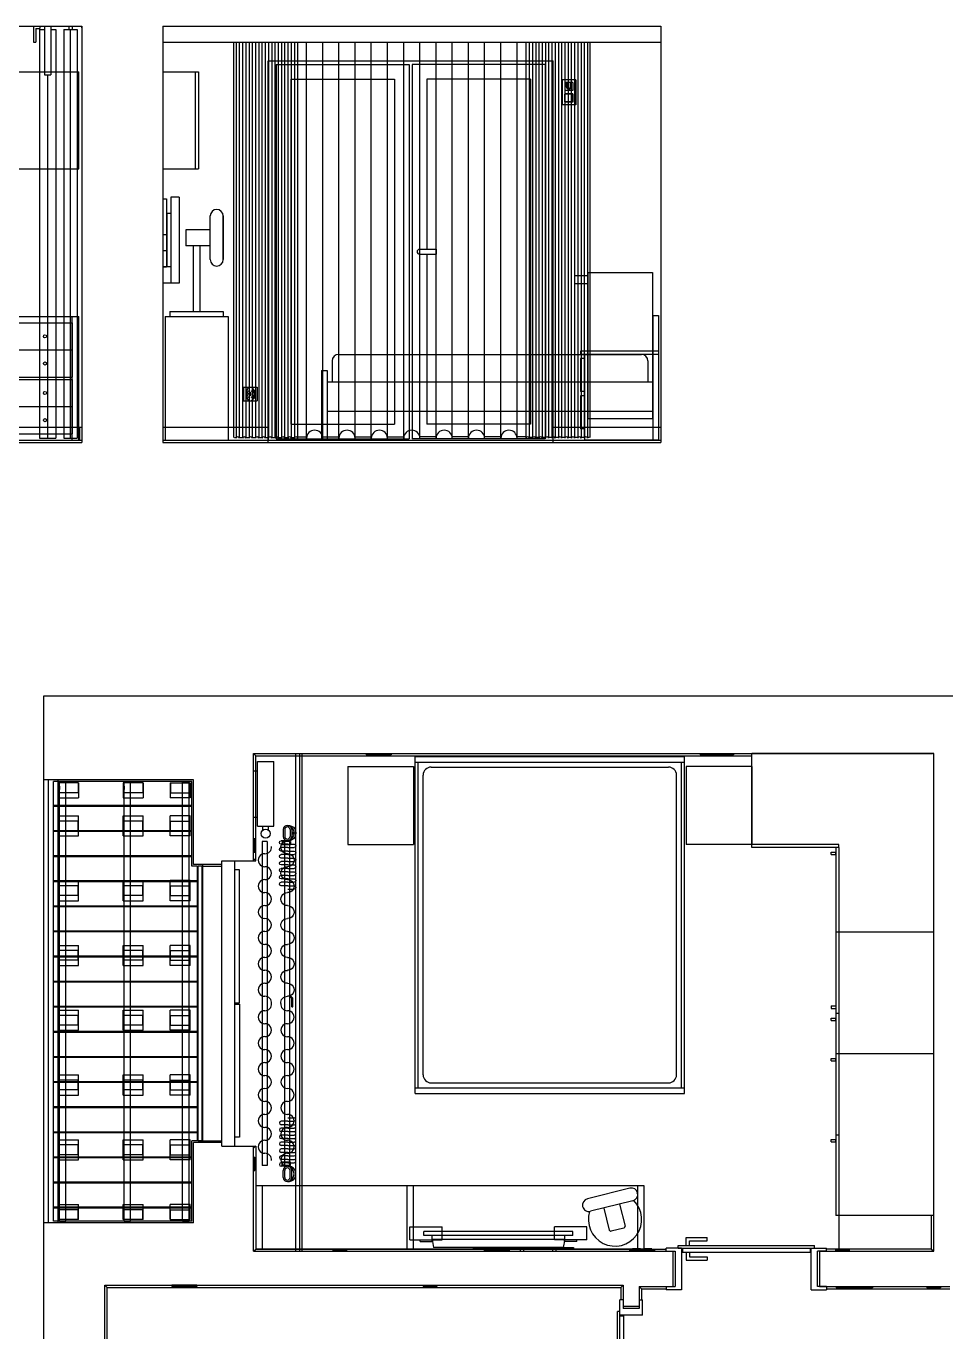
# Model space of a CAD drawing. Header units: millimetres. Extents: x 863 to 5283, y 810 to 2397.
# Drawn here: x 2557 to 3125, y 1590 to 2397 of the extents above; entities that cross this region are included whole.
import ezdxf

# ---------------------------------------------------------------- set-up
doc = ezdxf.new("R2010")
doc.units = ezdxf.units.MM
for name, color, linetype in [('Drzwi', 34, 'Continuous'), ('Elektryka - obudowy', 253, 'Continuous'), ('GK - OSB', 40, 'Continuous'), ('GK - płyta', 104, 'Continuous'), ('GK - rama', 170, 'Continuous'), ('Grzejniki', 12, 'Continuous'), ('Listwy', 9, 'Continuous'), ('Meble', 42, 'Continuous'), ('Okna', 7, 'Continuous'), ('Panele', 44, 'Continuous'), ('Urządzenia', 183, 'Continuous'), ('Wbudowane', 175, 'Continuous'), ('Zasłony', 9, 'Continuous'), ('Ściany', 7, 'Continuous')]:
    doc.layers.add(name, color=color, linetype=linetype)

# ---------------------------------------------------------------- blocks, each defined once
blk = doc.blocks.new('Z$W@#27753')
for p, q in [((0, 0), (0, 176)), ((8, 0), (8, 176)), ((11, 170.5), (8, 170.5)), ((11, 88.5), (11, 170.5)), ((8, 88.5), (11, 88.5)), ((8, 87.5), (11, 87.5)), ((11, 87.5), (11, 5.5)), ((11, 5.5), (8, 5.5))]:
    blk.add_line(p, q)
blk = doc.blocks.new('Z$W@#10383')
for p, q in [((0, 176), (8, 176)), ((0, 0), (8, 0))]:
    blk.add_line(p, q)
blk.add_blockref('Z$W@#27753', (0, 0))
blk = doc.blocks.new('Z$W@#23622')
for p, q in [((0, 0), (0, 208)), ((0, 208), (166.5, 208)), ((0, 204.5), (166.5, 204.5)), ((2, 3.5), (2, 204.5)), ((164.5, 3.5), (164.5, 204.5)), ((166.5, 0), (166.5, 208)), ((5, 11.5), (5, 196.5)), ((10, 201.5), (156.5, 201.5)), ((161.5, 11.5), (161.5, 196.5)), ((0, 3.5), (166.5, 3.5)), ((0, 0), (166.5, 0)), ((10, 6.5), (156.5, 6.5))]:
    blk.add_line(p, q)
for centre, start, end in [((10, 196.5), 90, 180), ((156.5, 196.5), 0, 90), ((10, 11.5), 180, 270), ((156.5, 11.5), 270, 0)]:
    blk.add_arc(centre, 5, start, end)
blk = doc.blocks.new('Z$W@#16202')
for p, q in [((0, 48.2), (0, 0)), ((0, 48.2), (40.5, 48.2)), ((40.5, 48.2), (40.5, 0)), ((0, 0), (40.5, 0))]:
    blk.add_line(p, q)
blk = doc.blocks.new('Z$W@#22646')
for p, q in [((0, 2.3), (0, 1.3)), ((0, 2.3), (62, 2.3)), ((0, 1.3), (62, 1.3)), ((29, 2.3), (29, 0)), ((29, 0), (31, 0)), ((31, 2.3), (31, 0)), ((49, 2.3), (49, 0)), ((49, 0), (51, 0)), ((51, 2.3), (51, 0)), ((62, 2.3), (62, 1.3))]:
    blk.add_line(p, q)
blk = doc.blocks.new('Z$W@#26362')
for p, q in [((5, 5), (6, 10)), ((6, 10), (86, 10)), ((87, 5), (86, 10)), ((0, 2.5), (92, 2.5)), ((0, 2.5), (0, 0)), ((0, 0), (92, 0)), ((5, 5), (87, 5)), ((5, 5), (5, 2.5)), ((87, 5), (87, 2.5)), ((92, 2.5), (92, 0))]:
    blk.add_line(p, q)
blk = doc.blocks.new('Z$W@#28433')
for p, q in [((12.5, 8), (12.5, 22)), ((13.5, 23), (21.5, 23)), ((22.5, 8), (22.5, 22)), ((1, 4), (1, 4)), ((4, 8), (31, 8)), ((4, 0), (31, 0)), ((35, 4), (35, 4))]:
    blk.add_line(p, q)
for centre, radius, start, end in [((17.5, 16.5), 16.5, 328.80043, 211.19957), ((13.5, 22), 1, 90, 180), ((21.5, 22), 1, 0, 90), ((4, 4), 4, 90, 180), ((4, 4), 4, 180, 270), ((31, 4), 4, 0, 90), ((31, 4), 4, 270, 0)]:
    blk.add_arc(centre, radius, start, end)
blk = doc.blocks.new('Z$W@#29869')
for p, q in [((1, 20), (9, 20)), ((1, 20), (1, 0)), ((9, 20), (9, 0)), ((0, 13.75), (0, 6.25)), ((0, 13.75), (1, 13.75)), ((0, 6.25), (1, 6.25)), ((1, 0), (9, 0))]:
    blk.add_line(p, q)
blk = doc.blocks.new('Z$W@#4041')
for p, q in [((0, 231), (0, 0)), ((0, 231), (82, 231)), ((82, 231), (82, 0)), ((84, 231), (84, 0)), ((166, 231), (84, 231)), ((166, 231), (166, 0)), ((9, 222), (73, 222)), ((9, 222), (9, 9)), ((73, 222), (73, 9)), ((93, 222), (93, 117)), ((157, 222), (93, 222)), ((157, 222), (157, 9)), ((88.5, 117), (99, 117)), ((88.5, 114), (99, 114)), ((93, 114), (93, 9)), ((99, 114), (99, 117)), ((9, 9), (73, 9)), ((157, 9), (93, 9)), ((0, 0), (82, 0)), ((166, 0), (84, 0))]:
    blk.add_line(p, q)
blk.add_arc((88.5, 115.5), 1.5, 90, 270)
blk = doc.blocks.new('Z$W@#3602')
for p, q in [((8, 90), (8, 0)), ((8, 90), (48, 90)), ((48, 90), (48, 0)), ((8, 88), (0, 88)), ((0, 83), (0, 88)), ((8, 83), (0, 83)), ((8, 0), (48, 0))]:
    blk.add_line(p, q)
blk = doc.blocks.new('Z$W@#15085')
for p, q in [((204.5, 77), (204.5, 0)), ((204.5, 77), (208, 77)), ((208, 77), (208, 0)), ((6.5, 49), (6.5, 36)), ((10.5, 53), (197.5, 53)), ((201.5, 49), (201.5, 36)), ((0, 43), (0, 0)), ((0, 43), (3.5, 43)), ((3.5, 43), (3.5, 0)), ((3.5, 36), (204.5, 36)), ((3.5, 18), (204.5, 18)), ((0, 0), (3.5, 0)), ((204.5, 0), (208, 0))]:
    blk.add_line(p, q)
for centre, start, end in [((10.5, 49), 90, 180), ((197.5, 49), 0, 90)]:
    blk.add_arc(centre, 4, start, end)
blk = doc.blocks.new('Z$W@#8262')
for p, q in [((0, 55), (48.2, 55)), ((0, 55), (0, 0)), ((0, 53), (48.2, 53)), ((45.7, 53), (45.7, 0)), ((45.7, 50.5), (48.2, 50.5)), ((48.2, 55), (48.2, 53)), ((48.2, 50.5), (48.2, 30)), ((45.7, 30), (48.2, 30)), ((45.7, 27.5), (48.2, 27.5)), ((48.2, 27.5), (48.2, 7)), ((0, 0), (45.7, 0)), ((45.7, 7), (48.2, 7))]:
    blk.add_line(p, q)
blk = doc.blocks.new('Z$W@#12704')
for p, q in [((0, 42), (2.3, 42)), ((0, 42), (0, 0)), ((2.3, 42), (2.3, 0)), ((0, 31), (0.25, 31)), ((2.05, 31), (2.3, 31)), ((0, 20), (2.3, 20)), ((0, 10), (2.3, 10)), ((0, 1), (0.25, 1)), ((0, 0), (2.3, 0)), ((2.05, 1), (2.3, 1))]:
    blk.add_line(p, q)
blk = doc.blocks.new('Z$W@#9683')
for p, q in [((0, 53), (0, 0)), ((0, 53), (5, 53)), ((5, 53), (5, 0)), ((5, 43), (7.5, 43)), ((7.5, 43), (7.5, 10)), ((5, 10), (10, 10)), ((10, 10), (10, 0)), ((0, 0), (10, 0))]:
    blk.add_line(p, q)
blk = doc.blocks.new('Z$W@#1995')
for p, q in [((29, 66), (29, 66)), ((25, 35), (25, 62)), ((33, 62), (33, 35)), ((33, 35), (33, 62)), ((25, 53.5), (10, 53.5)), ((10, 53.5), (10, 43.5)), ((25, 43.5), (10, 43.5)), ((14.5, 43.5), (14.5, 3)), ((18.5, 43.5), (18.5, 3)), ((29, 31), (29, 31)), ((0, 3), (33, 3)), ((0, 3), (0, 0)), ((0, 0), (33, 0)), ((33, 3), (33, 0))]:
    blk.add_line(p, q)
for centre, start, end in [((29, 62), 90, 180), ((29, 62), 0, 90), ((29, 35), 180, 270), ((29, 35), 270, 0)]:
    blk.add_arc(centre, 4, start, end)
blk = doc.blocks.new('Z$W@#10035')
for p, q in [((0, 1.5), (0, 0.6)), ((0, 1.5), (22.6, 1.5)), ((0, 0.6), (22.6, 0.6)), ((1.75, 0.6), (1.75, 0)), ((1.75, 0), (6.65, 0)), ((6.65, 0.6), (6.65, 0)), ((8.85, 0.6), (8.85, 0)), ((8.85, 0), (13.75, 0)), ((13.75, 0.6), (13.75, 0)), ((15.95, 0.6), (15.95, 0)), ((15.95, 0), (20.85, 0)), ((20.85, 0.6), (20.85, 0)), ((22.6, 1.5), (22.6, 0.6))]:
    blk.add_line(p, q)
blk = doc.blocks.new('Z$W@#1792')
for p, q in [((0, 1.5), (0, 0.6)), ((0, 1.5), (8.4, 1.5)), ((0, 0.6), (8.4, 0.6)), ((1.75, 0.6), (1.75, 0)), ((1.75, 0), (6.65, 0)), ((6.65, 0.6), (6.65, 0)), ((8.4, 1.5), (8.4, 0.6))]:
    blk.add_line(p, q)
blk = doc.blocks.new('Z$W@#19311')
for p, q in [((0, 1), (0, 0.1)), ((0, 1), (8.4, 1)), ((0, 0.1), (8.4, 0.1)), ((1.95, 0.1), (1.95, 0)), ((1.95, 0), (6.45, 0)), ((6.45, 0.1), (6.45, 0)), ((8.4, 1), (8.4, 0.1))]:
    blk.add_line(p, q)
blk = doc.blocks.new('Z$W@#16244')
for p, q in [((0, 1.5), (0, 0.6)), ((0, 1.5), (15.5, 1.5)), ((0, 0.6), (15.5, 0.6)), ((1.75, 0.6), (1.75, 0)), ((1.75, 0), (6.65, 0)), ((6.65, 0.6), (6.65, 0)), ((8.85, 0.6), (8.85, 0)), ((8.85, 0), (13.75, 0)), ((13.75, 0.6), (13.75, 0)), ((15.5, 1.5), (15.5, 0.6))]:
    blk.add_line(p, q)
blk = doc.blocks.new('Z$W@#30383')
for p, q in [((0, 1), (0, 0.1)), ((0, 1), (15.5, 1)), ((0, 0.1), (15.5, 0.1)), ((1.95, 0.1), (1.95, 0)), ((6.45, 0), (1.95, 0)), ((6.45, 0.1), (6.45, 0)), ((9.05, 0.1), (9.05, 0)), ((9.05, 0), (13.55, 0)), ((13.55, 0.1), (13.55, 0)), ((15.5, 1), (15.5, 0.1))]:
    blk.add_line(p, q)
blk = doc.blocks.new('Z$W@#24918')
h = blk.add_hatch(color=256)
h.paths.add_polyline_path([(1.54, 5.95, -1), (1.06, 5.95, -1)])
h.paths.add_polyline_path([(3.44, 5.95, -1), (2.96, 5.95, -1)])
h = blk.add_hatch(color=256)
h.paths.add_polyline_path([(1.54, 2.25, 1), (1.06, 2.25, 1)])
h.paths.add_polyline_path([(3.44, 2.25, 1), (2.96, 2.25, 1)])
for centre in [(1.3, 5.95), (1.3, 2.25), (2.25, 4.83), (2.25, 3.37), (3.2, 5.95), (3.2, 2.25)]:
    blk.add_circle(centre, 0.24)
for centre, start, end in [((2.25, 5.95), 304.69213, 235.30787), ((2.25, 2.25), 124.69213, 55.30787)]:
    blk.add_arc(centre, 2.25, start, end)
blk = doc.blocks.new('Z$W@#31396')
for p, q in [((0, 8.4), (8.4, 8.4)), ((0, 8.4), (0, 0)), ((8.4, 8.4), (8.4, 0)), ((0, 0), (8.4, 0)), ((1.7, 6.7), (1.7, 1.7)), ((1.7, 6.7), (2.05, 6.7)), ((1.7, 1.7), (2.05, 1.7)), ((4, 4.18), (4.4, 4.22)), ((4.18, 4.4), (4.22, 4)), ((6.35, 6.7), (6.7, 6.7)), ((6.35, 1.7), (6.7, 1.7)), ((6.7, 6.7), (6.7, 1.7))]:
    blk.add_line(p, q)
blk.add_circle((4.2, 4.2), 0.2)
blk.add_blockref('Z$W@#24918', (1.95, 0.1))
blk = doc.blocks.new('Z$W@#24129')
for p, q in [((0, 23.7), (0, 25.7)), ((9.5, 25.7), (0, 25.7)), ((7.35, 25.7), (7.35, 27.2)), ((7.35, 27.2), (91.65, 27.2)), ((7.35, 25.7), (91.65, 25.7)), ((9.5, 25.7), (9.5, 0)), ((10, 25.7), (10, 23.2)), ((12.35, 32.2), (25.35, 32.2)), ((12.35, 27.2), (12.35, 32.2)), ((14.35, 30.2), (25.35, 30.2)), ((14.35, 27.2), (14.35, 30.2)), ((25.35, 30.2), (25.35, 32.2)), ((89, 25.7), (89, 23.2)), ((89.5, 0), (89.5, 25.7)), ((89.5, 25.7), (99, 25.7)), ((91.65, 25.7), (91.65, 27.2)), ((99, 23.7), (99, 25.7)), ((0, 23.7), (5.5, 23.7)), ((5.5, 23.7), (5.5, 2)), ((10, 23.2), (89, 23.2)), ((12.35, 23.2), (12.35, 18.2)), ((12.35, 18.2), (25.35, 18.2)), ((14.35, 23.2), (14.35, 20.2)), ((14.35, 20.2), (25.35, 20.2)), ((25.35, 20.2), (25.35, 18.2)), ((99, 23.7), (93.5, 23.7)), ((93.5, 2), (93.5, 23.7)), ((0, 2), (5.5, 2)), ((0, 2), (0, 0)), ((9.5, 0), (0, 0)), ((89.5, 0), (99, 0)), ((99, 2), (93.5, 2)), ((99, 2), (99, 0))]:
    blk.add_line(p, q)
blk = doc.blocks.new('Z$W@#22296')
for p, q in [((0, 12), (0, 14)), ((0, 12), (5.5, 12)), ((5.5, 12), (5.5, 2)), ((0, 2), (5.5, 2)), ((0, 2), (0, 0))]:
    blk.add_line(p, q)
at = {"layer": 'Drzwi'}
for p, q in [((12.35, 20.5), (25.35, 20.5)), ((12.35, 15.5), (12.35, 20.5)), ((14.35, 18.5), (25.35, 18.5)), ((14.35, 15.5), (14.35, 18.5)), ((25.35, 18.5), (25.35, 20.5)), ((9.5, 14), (0, 14)), ((7.35, 14), (7.35, 15.5)), ((7.35, 15.5), (91.65, 15.5)), ((7.35, 14), (91.65, 14)), ((9.5, 14), (9.5, 0)), ((10, 14), (10, 11.5)), ((10, 11.5), (89, 11.5)), ((12.35, 11.5), (12.35, 6.5)), ((14.35, 11.5), (14.35, 8.5)), ((14.35, 8.5), (25.35, 8.5)), ((25.35, 8.5), (25.35, 6.5)), ((89, 14), (89, 11.5)), ((89.5, 0), (89.5, 14)), ((89.5, 14), (99, 14)), ((91.65, 14), (91.65, 15.5)), ((99, 12), (93.5, 12)), ((93.5, 2), (93.5, 12)), ((99, 12), (99, 14)), ((9.5, 0), (0, 0)), ((12.35, 6.5), (25.35, 6.5)), ((89.5, 0), (99, 0)), ((99, 2), (93.5, 2)), ((99, 2), (99, 0))]:
    blk.add_line(p, q, dxfattribs=at)
blk = doc.blocks.new('Z$W@#32459')
for p, q in [((2.65, 6.3), (6.85, 6.3)), ((2.65, 5.3), (6.85, 5.3)), ((2.65, 2), (6.85, 2)), ((2.65, 1), (6.85, 1)), ((9.03, 5.15), (210.97, 5.15)), ((9.03, 2.15), (210.97, 2.15)), ((10, 1.75), (10, 6.85)), ((10, 6.85), (12, 6.85)), ((10, 1.75), (12, 1.75)), ((12, 1.75), (12, 6.85)), ((107.85, 0.85), (113.12, 0.85)), ((107.85, 0.85), (107.85, 0.35)), ((107.85, 0.35), (113.33, 0.35)), ((113.12, 0.85), (114.42, 2.15)), ((113.33, 0.35), (115.13, 2.15)), ((208, 1.75), (208, 6.85)), ((210, 6.85), (208, 6.85)), ((210, 1.75), (208, 1.75)), ((210, 1.75), (210, 6.85)), ((217.35, 6.3), (213.15, 6.3)), ((217.35, 5.3), (213.15, 5.3)), ((217.35, 2), (213.15, 2)), ((217.35, 1), (213.15, 1)), ((214.75, 1), (214.75, 0)), ((215.75, 0), (214.75, 0)), ((215.75, 1), (215.75, 0))]:
    blk.add_line(p, q)
for centre, radius, start, end in [((2.65, 3.65), 2.65, 90, 270), ((2.65, 3.65), 1.65, 90, 270), ((6.85, 3.65), 2.65, 270, 90), ((6.85, 3.65), 1.65, 270, 90), ((213.15, 3.65), 2.65, 90, 270), ((213.15, 3.65), 1.65, 90, 270), ((217.35, 3.65), 2.65, 270, 90), ((217.35, 3.65), 1.65, 270, 90)]:
    blk.add_arc(centre, radius, start, end)
blk = doc.blocks.new('Z$W@#17954')
for centre, radius, start, end in [((13.52, 4.19), 4, 358.66859, 181.33141), ((29.52, 4.19), 4, 358.66859, 181.33141), ((45.52, 4.19), 4, 358.66859, 181.33141), ((61.52, 4.19), 4, 358.66859, 181.33141), ((77.52, 4.19), 4, 358.66859, 181.33141), ((93.52, 4.19), 4, 358.66859, 181.33141), ((109.52, 4.19), 4, 83.11135, 181.33141), ((4.76, 4.81), 4.81, 188.59698, 351.40302), ((21.52, 4), 4, 178.66859, 1.33141), ((37.52, 4), 4, 178.66859, 1.33141), ((53.52, 4), 4, 178.66859, 1.33141), ((69.52, 4), 4, 178.66859, 1.33141), ((85.52, 4), 4, 178.66859, 1.33141), ((101.52, 4), 4, 178.66859, 1.33141)]:
    blk.add_arc(centre, radius, start, end)
blk = doc.blocks.new('Z$W@#15701')
for p, q in [((8.29, 13.15), (8.29, 17.18)), ((10.43, 13.15), (10.43, 17.18)), ((12.57, 13.15), (12.57, 17.18)), ((14.71, 13.15), (14.71, 17.18)), ((16.85, 13.15), (16.85, 17.18)), ((18.99, 13.15), (18.99, 17.18)), ((21.13, 13.15), (21.13, 17.18)), ((23.27, 13.15), (23.27, 17.18)), ((25.41, 13.15), (25.41, 17.18)), ((27.55, 13.15), (27.55, 17.18)), ((29.69, 13.15), (29.69, 17.18)), ((31.83, 13.15), (31.83, 17.18)), ((33.97, 13.15), (33.97, 17.18)), ((36.11, 13.15), (36.11, 17.18)), ((10.43, 13.15), (10.43, 9.12)), ((12.57, 13.15), (12.57, 9.12)), ((14.71, 13.15), (14.71, 9.12)), ((16.85, 13.15), (16.85, 9.12)), ((18.99, 13.15), (18.99, 9.12)), ((21.13, 13.15), (21.13, 9.12)), ((23.27, 13.15), (23.27, 9.12)), ((25.41, 13.15), (25.41, 9.12)), ((27.55, 13.15), (27.55, 9.12)), ((29.69, 13.15), (29.69, 9.12)), ((31.83, 13.15), (31.83, 9.12)), ((33.97, 13.15), (33.97, 9.12)), ((36.11, 13.15), (36.11, 9.12)), ((38.25, 13.15), (38.25, 9.12))]:
    blk.add_line(p, q)
for centre, radius, start, end in [((9.36, 17.18), 1.07, 0, 180), ((13.64, 17.18), 1.07, 0, 180), ((17.92, 17.18), 1.07, 0, 180), ((22.2, 17.18), 1.07, 0, 180), ((26.48, 17.18), 1.07, 0, 180), ((30.76, 17.18), 1.07, 0, 180), ((35.04, 17.18), 1.07, 0, 180), ((3.56, 12.83), 4.78, 174.21232, 5.78768), ((11.5, 9.12), 1.07, 180, 0), ((15.78, 9.12), 1.07, 180, 0), ((20.06, 9.12), 1.07, 180, 0), ((24.34, 9.12), 1.07, 180, 0), ((28.62, 9.12), 1.07, 180, 0), ((32.9, 9.12), 1.07, 180, 0), ((37.18, 9.12), 1.07, 180, 0)]:
    blk.add_arc(centre, radius, start, end)
blk = doc.blocks.new('Z$W@#593')
for name, p in [('Z$W@#15701', (1.23, -8.05)), ('Z$W@#17954', (0.02, 1.17)), ('Z$W@#32459', (0.02, 1.62))]:
    blk.add_blockref(name, p)
at = {"xscale": -0.9999999999999996}
for name, p in [('Z$W@#17954', (220.02, 1.17)), ('Z$W@#15701', (218.82, -8.05))]:
    blk.add_blockref(name, p, dxfattribs=at)
blk = doc.blocks.new('Z$W@#21699')
for p, q in [((0, 5.5), (200, 5.5)), ((0, 5.5), (0, 2.5)), ((0, 2.5), (200, 2.5)), ((200, 5.5), (200, 2.5))]:
    blk.add_line(p, q)
for centre, start, end in [((3.52, 4.19), 358.66859, 97.45355), ((19.52, 4.19), 358.66859, 181.33141), ((35.52, 4.19), 358.66859, 181.33141), ((51.52, 4.19), 358.66859, 181.33141), ((67.52, 4.19), 358.66859, 181.33141), ((83.52, 4.19), 358.66859, 181.33141), ((99.52, 4.19), 83.11135, 181.33141), ((100.48, 4.19), 358.66859, 96.88865), ((116.48, 4.19), 358.66859, 181.33141), ((132.48, 4.19), 358.66859, 181.33141), ((148.48, 4.19), 358.66859, 181.33141), ((164.48, 4.19), 358.66859, 181.33141), ((180.48, 4.19), 358.66859, 181.33141), ((196.48, 4.19), 82.54645, 181.33141), ((11.52, 4), 178.66859, 1.33141), ((27.52, 4), 178.66859, 1.33141), ((43.52, 4), 178.66859, 1.33141), ((59.52, 4), 178.66859, 1.33141), ((75.52, 4), 178.66859, 1.33141), ((91.52, 4), 178.66859, 1.33141), ((108.48, 4), 178.66859, 1.33141), ((124.48, 4), 178.66859, 1.33141), ((140.48, 4), 178.66859, 1.33141), ((156.48, 4), 178.66859, 1.33141), ((172.48, 4), 178.66859, 1.33141), ((188.48, 4), 178.66859, 1.33141)]:
    blk.add_arc(centre, 4, start, end)
blk = doc.blocks.new('Z$W@#23754')
for p, q in [((8.4, 15.5), (0, 15.5)), ((0, 15.5), (0, 0)), ((6.7, 13.8), (1.7, 13.8)), ((1.7, 13.8), (1.7, 8.8)), ((6.7, 8.8), (1.7, 8.8)), ((2.62, 11.3), (2.62, 13.8)), ((3.12, 11.3), (3.12, 13.8)), ((5.28, 11.3), (5.28, 13.8)), ((5.78, 11.3), (5.78, 13.8)), ((6.7, 13.8), (6.7, 8.8)), ((8.4, 15.5), (8.4, 0)), ((8.4, 0), (0, 0)), ((6.7, 6.7), (1.7, 6.7)), ((1.7, 6.7), (1.7, 1.7)), ((1.7, 6.7), (1.7, 1.7)), ((6.7, 6.7), (1.7, 6.7)), ((6.7, 1.7), (1.7, 1.7)), ((6.7, 1.7), (1.7, 1.7)), ((1.75, 1.75), (1.8, 6.65)), ((6.65, 1.85), (1.75, 1.85)), ((6.65, 1.75), (1.75, 1.75)), ((6.6, 6.65), (1.8, 6.65)), ((6.65, 1.75), (6.6, 6.65)), ((6.7, 6.7), (6.7, 1.7)), ((6.7, 6.7), (6.7, 1.7))]:
    blk.add_line(p, q)
for radius in [1.58, 1.08]:
    blk.add_arc((4.2, 11.3), radius, 180, 0)
blk = doc.blocks.new('Z$W@#12938')
for p, q in [((0, 41.6), (2.5, 41.6)), ((0, 13), (0, 41.6)), ((2.5, 7.3), (2.5, 47.3)), ((2.5, 47.3), (12.7, 47.3)), ((12.7, 7.3), (12.7, 47.3)), ((0, 13), (2.5, 13)), ((2.5, 7.3), (12.7, 7.3)), ((5.8, 4.94), (5.8, 7.3)), ((9.4, 4.94), (9.4, 7.3))]:
    blk.add_line(p, q)
blk.add_circle((7.6, 2.8), 2.8)
blk = doc.blocks.new('Z$W@#4845')
for p, q in [((0, 1.5), (0, 0.6)), ((0, 1.5), (15.5, 1.5)), ((0, 0.6), (15.5, 0.6)), ((1.75, 0.6), (1.75, 0)), ((1.75, 0), (6.65, 0)), ((4.2, 1.5), (11.3, 1.5)), ((6.65, 0.6), (6.65, 0)), ((8.85, 0.6), (8.85, 0)), ((8.85, 0), (13.75, 0)), ((13.75, 0.6), (13.75, 0)), ((15.5, 1.5), (15.5, 0.6))]:
    blk.add_line(p, q)
blk = doc.blocks.new('Z$W@#6466')
for p, q in [((0, 1.5), (0, 0.6)), ((0, 1.5), (8.4, 1.5)), ((0, 0.6), (8.4, 0.6)), ((1.75, 0.6), (1.75, 0)), ((1.75, 0), (6.65, 0)), ((6.65, 0.6), (6.65, 0)), ((8.4, 1.5), (8.4, 0.6))]:
    blk.add_line(p, q)
blk = doc.blocks.new('Z$W@#10013')
for p, q in [((0, 0), (0, 33.5)), ((0, 33.5), (33.5, 33.5)), ((33.5, 33.5), (33.5, 0)), ((0, 0), (33.5, 0))]:
    blk.add_line(p, q)
blk.add_circle((4.38, 16.75), 1)
blk = doc.blocks.new('Z$W@#30806')
for p, q in [((0, 0), (0, 33.5)), ((0, 33.5), (33.5, 33.5)), ((33.5, 33.5), (33.5, 0)), ((0, 16.75), (33.5, 16.75)), ((0, 0), (33.5, 0))]:
    blk.add_line(p, q)
for centre in [(16.7, 25.14), (16.7, 8.39)]:
    blk.add_circle(centre, 1)
blk = doc.blocks.new('Z$W@#6659')
for p, q in [((0, 0), (0, 33.5)), ((0, 33.5), (33.5, 33.5)), ((33.5, 33.5), (33.5, 0)), ((0, 16.75), (33.5, 16.75)), ((0, 0), (33.5, 0))]:
    blk.add_line(p, q)
for centre in [(16.7, 25.14), (16.7, 8.39)]:
    blk.add_circle(centre, 1)
blk = doc.blocks.new('Z$W@#11045')
for p, q in [((0, 0), (0, 33.5)), ((0, 33.5), (33.5, 33.5)), ((33.5, 33.5), (33.5, 0)), ((0, 16.75), (33.5, 16.75)), ((0, 0), (33.5, 0))]:
    blk.add_line(p, q)
for centre in [(16.7, 25.14), (16.7, 8.39)]:
    blk.add_circle(centre, 1)
blk = doc.blocks.new('Z$W@#21202')
for p, q in [((0, 0), (0, 33.5)), ((0, 33.5), (33.5, 33.5)), ((33.5, 33.5), (33.5, 0)), ((0, 16.75), (33.5, 16.75)), ((0, 0), (33.5, 0))]:
    blk.add_line(p, q)
for centre in [(16.7, 25.14), (16.7, 8.39)]:
    blk.add_circle(centre, 1)
blk = doc.blocks.new('Z$W@#22273')
for p, q in [((0, 0), (0, 33.5)), ((0, 33.5), (33.5, 33.5)), ((33.5, 33.5), (33.5, 0)), ((0, 16.75), (33.5, 16.75)), ((0, 0), (33.5, 0))]:
    blk.add_line(p, q)
for centre in [(16.7, 25.14), (16.7, 8.39)]:
    blk.add_circle(centre, 1)
blk = doc.blocks.new('Z$W@#16909')
for p, q in [((0, 0), (0, 33.5)), ((0, 33.5), (33.5, 33.5)), ((33.5, 33.5), (33.5, 0)), ((0, 16.75), (33.5, 16.75)), ((0, 0), (33.5, 0))]:
    blk.add_line(p, q)
for centre in [(16.7, 25.14), (16.7, 8.39)]:
    blk.add_circle(centre, 1)
blk = doc.blocks.new('Z$W@#27276')
for p, q in [((0, 0), (0, 33.5)), ((0, 33.5), (33.5, 33.5)), ((33.5, 33.5), (33.5, 0)), ((0, 16.75), (33.5, 16.75)), ((0, 0), (33.5, 0))]:
    blk.add_line(p, q)
for centre in [(16.7, 25.14), (16.7, 8.39)]:
    blk.add_circle(centre, 1)
blk = doc.blocks.new('Z$W@#724')
for p, q in [((0, 0), (0, 33.5)), ((0, 33.5), (33.5, 33.5)), ((33.5, 33.5), (33.5, 0)), ((0, 16.75), (33.5, 16.75)), ((0, 0), (33.5, 0))]:
    blk.add_line(p, q)
for centre in [(16.7, 25.14), (16.7, 8.39)]:
    blk.add_circle(centre, 1)
blk = doc.blocks.new('Z$W@#22688')
for p, q in [((0, 0), (0, 76.5)), ((0, 76.5), (146.5, 76.5)), ((4, 0), (4, 76.5)), ((142.5, 0), (142.5, 76.5)), ((146.5, 76.5), (240, 76.5)), ((146.5, 0), (146.5, 76.5)), ((146.5, 72.5), (146.5, 76.5)), ((236, 0), (236, 76.5)), ((240, 0), (240, 76.5)), ((4, 72.5), (142.5, 72.5)), ((37.5, 72.5), (37.5, 39)), ((39, 72.5), (39, 39)), ((72.5, 72.5), (72.5, 39)), ((74, 72.5), (74, 39)), ((107.5, 72.5), (107.5, 39)), ((109, 72.5), (109, 39)), ((146.5, 72.5), (236, 72.5)), ((198.5, 0), (198.5, 72.5)), ((202.5, 0), (202.5, 72.5)), ((4, 39), (142.5, 39)), ((4, 37.5), (142.5, 37.5)), ((37.5, 4), (37.5, 37.5)), ((39, 4), (39, 37.5)), ((72.5, 4), (72.5, 37.5)), ((74, 4), (74, 37.5)), ((107.5, 4), (107.5, 37.5)), ((109, 4), (109, 37.5)), ((202.5, 39), (236, 39)), ((202.5, 37.5), (236, 37.5)), ((0, 0), (146.5, 0)), ((4, 4), (142.5, 4)), ((198.5, 0), (240, 0)), ((202.5, 4), (236, 4))]:
    blk.add_line(p, q)
for name, p in [('Z$W@#6659', (4, 39)), ('Z$W@#11045', (39, 39)), ('Z$W@#21202', (74, 39)), ('Z$W@#22273', (109, 39)), ('Z$W@#27276', (202.5, 39)), ('Z$W@#30806', (4, 4)), ('Z$W@#10013', (74, 4)), ('Z$W@#16909', (109, 4)), ('Z$W@#724', (202.5, 4))]:
    blk.add_blockref(name, p)
blk = doc.blocks.new('Z$W@#26991')
for p, q in [((0, 0), (0, 60)), ((0, 60), (240, 60)), ((60, 0), (60, 60)), ((120, 0), (120, 60)), ((180, 0), (180, 60)), ((240, 0), (240, 60)), ((64, 4), (64, 56)), ((64, 56), (116, 56)), ((116, 4), (116, 56)), ((124, 4), (124, 56)), ((124, 56), (176, 56)), ((176, 4), (176, 56)), ((64, 40.9), (116, 40.9)), ((124, 40.9), (176, 40.9)), ((64, 39.1), (116, 39.1)), ((124, 39.1), (176, 39.1)), ((64, 20.9), (116, 20.9)), ((64, 19.1), (116, 19.1)), ((124, 20.9), (176, 20.9)), ((124, 19.1), (176, 19.1)), ((0, 0), (240, 0)), ((64, 4), (116, 4)), ((124, 4), (176, 4))]:
    blk.add_line(p, q)
for centre in [(57, 3), (117, 3), (123, 3), (183, 3)]:
    blk.add_circle(centre, 1)
blk = doc.blocks.new('Z$W@#24205')
for p, q in [((0, 60), (22, 60)), ((0, 60), (0, 0)), ((20, 60), (20, 0)), ((22, 60), (22, 0)), ((0, 0), (22, 0))]:
    blk.add_line(p, q)
blk = doc.blocks.new('Z$W@#18955')
for p, q in [((0, 76.5), (0, 0)), ((0, 76.5), (39, 76.5)), ((39, 76.5), (39, 0)), ((0, 0), (39, 0))]:
    blk.add_line(p, q)
blk = doc.blocks.new('Z$W@#30133')
for p, q in [((0, 252.5), (3.1, 252.5)), ((0, 252.5), (0, 0)), ((3.1, 254.5), (7.1, 254.5)), ((3.1, 254.5), (3.1, 224.5)), ((7.1, 254.5), (7.1, 224.5)), ((7.1, 252.5), (10.2, 252.5)), ((10.2, 252.5), (10.2, 0)), ((15.11, 252.5), (23.27, 252.5)), ((15.11, 252.5), (15.11, 0)), ((18.19, 254.5), (18.19, 252.5)), ((18.19, 254.5), (20.19, 254.5)), ((19.19, 0), (19.19, 252.5)), ((20.19, 254.5), (20.19, 252.5)), ((23.27, 252.5), (23.27, 0)), ((25.27, 254.5), (26.27, 254.5)), ((26.27, 253.5), (26.27, 254.5)), ((3.1, 224.5), (7.1, 224.5)), ((5.1, 224.5), (5.1, 0)), ((0, 0), (10.2, 0)), ((15.11, 0), (23.27, 0))]:
    blk.add_line(p, q)
blk = doc.blocks.new('Z$W@#16025')
for p, q in [((0, 10), (0, 0)), ((0, 10), (4, 10)), ((1.5, 8.5), (1.5, 0)), ((1.5, 8.5), (4, 8.5)), ((4, 10), (4, 8.5)), ((29, 10), (30, 10)), ((30, 9), (30, 10)), ((0, 0), (1.5, 0))]:
    blk.add_line(p, q)
blk = doc.blocks.new('Z$W@#26164')
for p, q in [((0, 244.5), (0, 0.5)), ((0, 244.5), (220, 244.5)), ((1.5, 244.5), (1.5, 0)), ((3.5, 244.5), (3.5, 0)), ((5.5, 244.5), (5.5, 0)), ((7.5, 244.5), (7.5, 0)), ((9.5, 244.5), (9.5, 0)), ((11.5, 244.5), (11.5, 0)), ((13.5, 244.5), (13.5, 0)), ((15.5, 244.5), (15.5, 0)), ((17.5, 244.5), (17.5, 0)), ((19.5, 244.5), (19.5, 0)), ((21.5, 244.5), (21.5, 0)), ((23.5, 244.5), (23.5, 0)), ((25.5, 244.5), (25.5, 0)), ((27.5, 244.5), (27.5, 0)), ((29.5, 244.5), (29.5, 0)), ((31.5, 244.5), (31.5, 0)), ((33.5, 244.5), (33.5, 0)), ((35.5, 244.5), (35.5, 0)), ((37.5, 244.5), (37.5, 0)), ((39.5, 244.5), (39.5, 0)), ((45, 0), (45, 244.5)), ((55, 0), (55, 244.5)), ((65, 0), (65, 244.5)), ((75, 0), (75, 244.5)), ((85, 0), (85, 244.5)), ((95, 0), (95, 244.5)), ((105, 0), (105, 244.5)), ((115, 0), (115, 244.5)), ((125, 0), (125, 244.5)), ((135, 0), (135, 244.5)), ((145, 0), (145, 244.5)), ((155, 0), (155, 244.5)), ((165, 0), (165, 244.5)), ((175, 0), (175, 244.5)), ((180.5, 244.5), (180.5, 0)), ((182.5, 244.5), (182.5, 0)), ((184.5, 244.5), (184.5, 0)), ((186.5, 244.5), (186.5, 0)), ((188.5, 244.5), (188.5, 0)), ((190.5, 244.5), (190.5, 0)), ((192.5, 244.5), (192.5, 0)), ((194.5, 244.5), (194.5, 0)), ((196.5, 244.5), (196.5, 0)), ((198.5, 244.5), (198.5, 0)), ((200.5, 244.5), (200.5, 0)), ((202.5, 244.5), (202.5, 0)), ((204.5, 244.5), (204.5, 0)), ((206.5, 244.5), (206.5, 0)), ((208.5, 244.5), (208.5, 0)), ((210.5, 244.5), (210.5, 0)), ((212.5, 244.5), (212.5, 0)), ((214.5, 244.5), (214.5, 0)), ((216.5, 244.5), (216.5, 0)), ((218.5, 244.5), (218.5, 0)), ((220, 244.5), (220, 0.5)), ((0.5, 0.5), (1.5, 0.5)), ((3.5, 0.5), (5.5, 0.5)), ((7.5, 0.5), (9.5, 0.5)), ((11.5, 0.5), (13.5, 0.5)), ((15.5, 0.5), (17.5, 0.5)), ((19.5, 0.5), (21.5, 0.5)), ((23.5, 0.5), (25.5, 0.5)), ((27.5, 0.5), (29.5, 0.5)), ((31.5, 0.5), (33.5, 0.5)), ((35.5, 0.5), (37.5, 0.5)), ((39.5, 1), (45, 1)), ((55, 1), (65, 1)), ((75, 1), (85, 1)), ((95, 1), (105, 1)), ((125, 1), (115, 1)), ((145, 1), (135, 1)), ((165, 1), (155, 1)), ((180.5, 1), (175, 1)), ((184.5, 0.5), (182.5, 0.5)), ((188.5, 0.5), (186.5, 0.5)), ((192.5, 0.5), (190.5, 0.5)), ((196.5, 0.5), (194.5, 0.5)), ((200.5, 0.5), (198.5, 0.5)), ((204.5, 0.5), (202.5, 0.5)), ((208.5, 0.5), (206.5, 0.5)), ((212.5, 0.5), (210.5, 0.5)), ((216.5, 0.5), (214.5, 0.5)), ((219.5, 0.5), (218.5, 0.5))]:
    blk.add_line(p, q)
for centre, radius, start, end in [((2.5, 0), 1, 0, 180), ((6.5, 0), 1, 0, 180), ((10.5, 0), 1, 0, 180), ((14.5, 0), 1, 0, 180), ((18.5, 0), 1, 0, 180), ((22.5, 0), 1, 0, 180), ((26.5, 0), 1, 0, 180), ((30.5, 0), 1, 0, 180), ((34.5, 0), 1, 0, 180), ((38.5, 0), 1, 0, 180), ((50, 0), 5, 0, 180), ((70, 0), 5, 0, 180), ((90, 0), 5, 0, 180), ((110, 0), 5, 90, 180), ((110, 0), 5, 0, 90), ((130, 0), 5, 0, 180), ((150, 0), 5, 0, 180), ((170, 0), 5, 0, 180), ((181.5, 0), 1, 0, 180), ((185.5, 0), 1, 0, 180), ((189.5, 0), 1, 0, 180), ((193.5, 0), 1, 0, 180), ((197.5, 0), 1, 0, 180), ((201.5, 0), 1, 0, 180), ((205.5, 0), 1, 0, 180), ((209.5, 0), 1, 0, 180), ((213.5, 0), 1, 0, 180), ((217.5, 0), 1, 0, 180)]:
    blk.add_arc(centre, radius, start, end)
blk = doc.blocks.new('Z$W@#169')
for p, q in [((0, 39), (0, 0)), ((0, 39), (240, 39)), ((4, 39), (4, 0)), ((142.5, 39), (142.5, 0)), ((146.5, 39), (146.5, 0)), ((236, 0), (236, 39)), ((240, 0), (240, 39)), ((0, 0), (240, 0))]:
    blk.add_line(p, q)
blk = doc.blocks.new('Z$W@#13544')
for p, q in [((110.4, 112.3), (0, 112.3)), ((0, 112.3), (0, 0)), ((110.4, 112.3), (110.4, 51.9)), ((210.4, 112.3), (110.4, 112.3)), ((110.4, 112.3), (110.4, 51.9)), ((110.4, 112.3), (110.4, 51.9)), ((185.4, 112.3), (185.4, 51.9)), ((285.4, 112.3), (185.4, 112.3)), ((185.4, 112.3), (185.4, 51.9)), ((285.4, 112.3), (285.4, 51.9)), ((56.2, 53.7), (56.2, 0)), ((58, 53.7), (56.2, 53.7)), ((58, 53.7), (285.4, 53.73)), ((58, 53.7), (58, 51.9)), ((58, 51.9), (285.4, 51.93)), ((58, 51.9), (58, 0)), ((61, 48.91), (61, 51.91)), ((62.5, 51.91), (61, 51.91)), ((62.5, 48.91), (61, 48.91)), ((62.5, 48.91), (62.5, 51.91)), ((155.9, 48.92), (155.9, 51.92)), ((155.9, 51.92), (157.4, 51.92)), ((155.9, 48.92), (157.4, 48.92)), ((157.4, 48.92), (157.4, 51.92)), ((160.4, 51.9), (160.4, 53.71)), ((163.4, 48.92), (163.4, 51.92)), ((164.9, 51.92), (163.4, 51.92)), ((164.9, 48.92), (163.4, 48.92)), ((164.9, 48.92), (164.9, 51.92)), ((188.4, 48.92), (188.4, 51.92)), ((189.9, 51.92), (188.4, 51.92)), ((189.9, 48.92), (188.4, 48.92)), ((189.9, 48.92), (189.9, 51.92)), ((235.4, 51.9), (235.4, 53.72)), ((238.4, 48.92), (238.4, 51.92)), ((239.9, 51.92), (238.4, 51.92)), ((239.9, 48.92), (238.4, 48.92)), ((239.9, 48.92), (239.9, 51.92)), ((58, 0), (0, 0))]:
    blk.add_line(p, q)
blk = doc.blocks.new('Z$W@#17505')
for p, q in [((0, 0), (0, 12.4)), ((0, 12.4), (12.4, 12.4)), ((3.2, 12.2), (3.2, 0.2)), ((3.2, 12.2), (9.2, 12.2)), ((9.2, 12.2), (9.2, 0.2)), ((12.4, 0), (12.4, 12.4)), ((0, 0), (12.4, 0)), ((3.2, 0.2), (9.2, 0.2)), ((5.2, 0.7), (7.2, 0.7)), ((5.2, 0.7), (5.2, 0.2)), ((7.2, 0.7), (7.2, 0.2))]:
    blk.add_line(p, q)
blk = doc.blocks.new('Z$W@#9339')
for p, q in [((0, 12.4), (9.2, 12.4)), ((0, 12.4), (0, 0)), ((0, 12.2), (6, 12.2)), ((6, 12.2), (6, 0.2)), ((9.2, 0), (9.2, 12.4)), ((0, 0.2), (6, 0.2)), ((0, 0), (9.2, 0)), ((2, 0.7), (4, 0.7)), ((2, 0.7), (2, 0.2)), ((4, 0.7), (4, 0.2))]:
    blk.add_line(p, q)

msp = doc.modelspace()

# ---------------------------------------------------------------- linework, layer by layer
at = {"layer": 'GK - płyta'}
for p, q in [((2659.41, 1930.267), (2573.91, 1930.267)), ((2573.91, 1658.767), (2573.91, 1930.267)), ((2659.41, 1877.967), (2659.41, 1930.267)), ((2659.41, 1915.267), (2573.91, 1915.267)), ((2659.41, 1914.767), (2573.91, 1914.767)), ((2659.41, 1899.767), (2573.91, 1899.767)), ((2659.41, 1899.267), (2573.91, 1899.267)), ((2659.41, 1884.267), (2573.91, 1884.267)), ((2659.41, 1883.767), (2573.91, 1883.767)), ((2662.61, 1877.967), (2659.41, 1877.967)), ((2662.61, 1877.967), (2662.61, 1775.767)), ((2663.11, 1877.967), (2663.11, 1708.267)), ((2665.61, 1877.967), (2663.11, 1877.967)), ((2665.61, 1877.967), (2665.61, 1708.267)), ((2665.61, 1877.967), (2677.91, 1877.967)), ((2662.61, 1868.767), (2573.91, 1868.767)), ((2662.61, 1868.267), (2573.91, 1868.267)), ((2662.61, 1853.267), (2573.91, 1853.267)), ((2662.61, 1852.767), (2573.91, 1852.767)), ((2662.61, 1837.767), (2573.91, 1837.767)), ((2662.61, 1837.267), (2573.91, 1837.267)), ((2662.61, 1822.267), (2573.91, 1822.267)), ((2662.61, 1821.767), (2573.91, 1821.767)), ((2662.61, 1806.767), (2573.91, 1806.767)), ((2662.61, 1806.267), (2573.91, 1806.267)), ((2662.61, 1791.267), (2573.91, 1791.267)), ((2662.61, 1790.767), (2573.91, 1790.767)), ((2662.61, 1775.767), (2573.91, 1775.767)), ((2662.61, 1775.267), (2573.91, 1775.267)), ((2662.61, 1775.267), (2662.61, 1760.267)), ((2662.61, 1760.267), (2573.91, 1760.267)), ((2662.61, 1759.767), (2573.91, 1759.767)), ((2662.61, 1759.767), (2662.61, 1744.767)), ((2662.61, 1744.767), (2573.91, 1744.767)), ((2662.61, 1744.267), (2573.91, 1744.267)), ((2662.61, 1744.267), (2662.61, 1729.267)), ((2662.61, 1729.267), (2573.91, 1729.267)), ((2662.61, 1728.767), (2573.91, 1728.767)), ((2662.61, 1728.767), (2662.61, 1708.267)), ((2662.61, 1713.767), (2573.91, 1713.767)), ((2662.61, 1713.267), (2573.91, 1713.267)), ((2659.41, 1658.767), (2659.41, 1708.267)), ((2662.61, 1708.267), (2659.41, 1708.267)), ((2665.61, 1708.267), (2663.11, 1708.267)), ((2663.11, 1708.267), (2677.91, 1708.267)), ((2659.41, 1698.267), (2573.91, 1698.267)), ((2659.41, 1697.767), (2573.91, 1697.767)), ((2659.41, 1682.767), (2573.91, 1682.767)), ((2659.41, 1682.267), (2573.91, 1682.267)), ((2659.41, 1667.267), (2573.91, 1667.267)), ((2659.41, 1666.767), (2573.91, 1666.767)), ((2659.41, 1658.767), (2573.91, 1658.767))]:
    msp.add_line(p, q, dxfattribs=at)
at = {"layer": 'GK - rama'}
for p, q in [((2577.61, 1658.767), (2577.61, 1930.267)), ((2577.61, 1930.267), (2581.61, 1930.267)), ((2581.61, 1658.767), (2581.61, 1930.267)), ((2617.61, 1658.767), (2617.61, 1930.267)), ((2617.61, 1930.267), (2621.61, 1930.267)), ((2621.61, 1658.767), (2621.61, 1930.267)), ((2653.71, 1658.767), (2653.71, 1930.267)), ((2653.71, 1930.267), (2657.71, 1930.267)), ((2657.71, 1658.767), (2657.71, 1930.267)), ((2577.61, 1658.767), (2581.61, 1658.767)), ((2617.61, 1658.767), (2621.61, 1658.767)), ((2653.71, 1658.767), (2657.71, 1658.767))]:
    msp.add_line(p, q, dxfattribs=at)
at = {"layer": 'Listwy'}
for p, q in [((2336.611, 2148.904), (2591.511, 2148.904)), ((2590.111, 2148.904), (2590.111, 2140.904)), ((2641.511, 2148.904), (2706.511, 2148.904)), ((2642.911, 2148.904), (2642.911, 2140.904)), ((2706.511, 2148.904), (2706.511, 2140.904)), ((2882.511, 2148.904), (2948.911, 2148.904)), ((2947.511, 2148.904), (2947.511, 2140.904)), ((2698.81, 1946.117), (2697.41, 1947.517)), ((2698.81, 1946.117), (3005.21, 1946.117)), ((2698.81, 1881.117), (2698.81, 1946.117)), ((2698.81, 1881.117), (2697.41, 1882.517)), ((2697.41, 1881.117), (2698.81, 1881.117)), ((2697.41, 1705.117), (2698.81, 1705.117)), ((2698.81, 1705.117), (2697.41, 1703.717)), ((2698.81, 1705.117), (2698.81, 1641.517)), ((3116.11, 1641.517), (3116.11, 1662.117)), ((2697.41, 1640.117), (2698.81, 1641.517)), ((2698.81, 1641.517), (2952.31, 1641.517)), ((3116.11, 1641.517), (3051.31, 1641.517)), ((3116.11, 1641.517), (3117.51, 1640.117)), ((2607.06, 1617.817), (2605.66, 1619.217)), ((2607.06, 1617.817), (2924.26, 1617.817)), ((2607.06, 1239.417), (2607.06, 1617.817)), ((2924.26, 1617.817), (2925.66, 1619.217)), ((2924.26, 1617.817), (2924.26, 1610.217)), ((2935.66, 1618.417), (2937.06, 1617.017)), ((2937.06, 1617.017), (2937.06, 1610.217)), ((2937.06, 1617.017), (2952.31, 1617.017)), ((3051.31, 1617.017), (3127.51, 1617.017))]:
    msp.add_line(p, q, dxfattribs=at)
at = {"layer": 'Meble'}
msp.add_line((3058.84, 1662.044), (3058.84, 1640.117), dxfattribs=at)
at = {"layer": 'Panele'}
for p, q in [((2172.911, 2140.904), (2591.511, 2140.904)), ((2641.511, 2140.904), (2948.911, 2140.904))]:
    msp.add_line(p, q, dxfattribs=at)
at = {"layer": 'Ściany'}
for p, q in [((2172.911, 2396.604), (2591.511, 2396.604)), ((2591.511, 2396.604), (2591.511, 2139.404)), ((2641.511, 2396.604), (2948.911, 2396.604)), ((2641.511, 2396.604), (2641.511, 2139.404)), ((2948.911, 2396.604), (2948.911, 2139.404)), ((2641.511, 2386.604), (2948.911, 2386.604)), ((2706.511, 2139.404), (2706.511, 2375.204)), ((2706.511, 2375.204), (2882.511, 2375.204)), ((2882.511, 2139.404), (2882.511, 2375.204)), ((2172.911, 2139.404), (2591.511, 2139.404)), ((2641.511, 2139.404), (2948.911, 2139.404)), ((2567.91, 1983.017), (3936.41, 1983.017)), ((2567.91, 1217.117), (2567.91, 1983.017)), ((2697.41, 1947.517), (3116.71, 1947.517)), ((2697.41, 1881.117), (2697.41, 1947.517)), ((2723.41, 1947.517), (2723.41, 1640.117)), ((2725.91, 1947.517), (2725.91, 1640.117)), ((2727.41, 1947.517), (2727.41, 1640.117)), ((3117.51, 1640.117), (3117.51, 1947.517)), ((2660.41, 1931.267), (2567.91, 1931.267)), ((2570.91, 1657.767), (2570.91, 1931.267)), ((2576.91, 1657.767), (2576.91, 1931.267)), ((2660.41, 1878.967), (2660.41, 1931.267)), ((2677.91, 1878.967), (2660.41, 1878.967)), ((2665.91, 1878.967), (2665.91, 1707.267)), ((2677.91, 1881.117), (2697.41, 1881.117)), ((2660.41, 1657.767), (2660.41, 1707.267)), ((2677.91, 1707.267), (2660.41, 1707.267)), ((2677.91, 1705.117), (2697.41, 1705.117)), ((2697.41, 1640.117), (2697.41, 1705.117)), ((2660.41, 1657.767), (2567.91, 1657.767)), ((2697.41, 1640.117), (2956.71, 1640.117)), ((2956.71, 1618.417), (2956.71, 1640.117)), ((3046.91, 1640.117), (3117.51, 1640.117)), ((3046.91, 1640.117), (3046.91, 1618.417)), ((2605.66, 1238.017), (2605.66, 1619.217)), ((2605.66, 1619.217), (2925.66, 1619.217)), ((2925.66, 1619.217), (2925.66, 1606.217)), ((2935.66, 1618.417), (2956.71, 1618.417)), ((2935.66, 1618.417), (2935.66, 1606.217)), ((3046.91, 1618.417), (3127.51, 1618.417)), ((2925.66, 1606.217), (2935.66, 1606.217))]:
    msp.add_line(p, q, dxfattribs=at)

# ---------------------------------------------------------------- block references
at = {"layer": 'Drzwi'}
msp.add_blockref('Z$W@#24129', (2952.31, 1616.417), dxfattribs=at)
at = {"layer": 'Drzwi', "rotation": 90}
msp.add_blockref('Z$W@#22296', (2937.66, 1511.217), dxfattribs=at)
at = {"layer": 'Elektryka - obudowy'}
for name, p in [('Z$W@#23754', (2888.011, 2348.004)), ('Z$W@#31396', (2691.311, 2165.204)), ('Z$W@#4845', (2767.01, 1946.017)), ('Z$W@#19311', (2772.01, 1946.517)), ('Z$W@#19311', (2973.31, 1946.517)), ('Z$W@#4845', (2978.41, 1946.017)), ('Z$W@#19311', (2802.246, 1618.217)), ('Z$W@#10035', (3057.21, 1616.916)), ('Z$W@#1792', (3113.271, 1616.917))]:
    msp.add_blockref(name, p, dxfattribs=at)
for name, p, rotation in [('Z$W@#6466', (2698.91, 1886.617), 90), ('Z$W@#30383', (2855.557, 1641.117), 180), ('Z$W@#16244', (2945.26, 1641.617), 180)]:
    msp.add_blockref(name, p, dxfattribs=dict(at, rotation=rotation))
at = {"layer": 'Elektryka - obudowy', "xscale": -1}
for p, rotation in [((2698.41, 1698.317), 90), ((2746.71, 1641.117), -180), ((3057.01, 1641.117), -180)]:
    msp.add_blockref('Z$W@#19311', p, dxfattribs=dict(at, rotation=rotation))
msp.add_blockref('Z$W@#30383', (2662.56, 1618.217), dxfattribs=at)
at = {"layer": 'GK - OSB'}
for name, p, rotation in [('Z$W@#9339', (2576.91, 1929.267), -90), ('Z$W@#9339', (2616.91, 1929.267), -90), ('Z$W@#17505', (2658.41, 1896.567), 89.99999999999999), ('Z$W@#17505', (2658.41, 1856.567), 89.99999999999999), ('Z$W@#17505', (2658.41, 1816.567), 89.99999999999999), ('Z$W@#17505', (2658.41, 1776.567), 89.99999999999999), ('Z$W@#17505', (2658.41, 1736.567), 89.99999999999999), ('Z$W@#17505', (2658.41, 1696.567), 89.99999999999999), ('Z$W@#9339', (2658.41, 1659.767), 90.00000000000001)]:
    msp.add_blockref(name, p, dxfattribs=dict(at, rotation=rotation))
at = {"layer": 'GK - OSB', "xscale": -1}
for name, p, rotation in [('Z$W@#9339', (2658.41, 1929.267), 90), ('Z$W@#17505', (2576.91, 1896.567), -89.99999999999999), ('Z$W@#17505', (2616.91, 1896.567), -89.99999999999999), ('Z$W@#17505', (2576.91, 1856.567), -89.99999999999999), ('Z$W@#17505', (2616.91, 1856.567), -89.99999999999999), ('Z$W@#17505', (2576.91, 1816.567), -89.99999999999999), ('Z$W@#17505', (2616.91, 1816.567), -89.99999999999999), ('Z$W@#17505', (2576.91, 1776.567), -89.99999999999999), ('Z$W@#17505', (2616.91, 1776.567), -89.99999999999999), ('Z$W@#17505', (2576.91, 1736.567), -89.99999999999999), ('Z$W@#17505', (2616.91, 1736.567), -89.99999999999999), ('Z$W@#17505', (2576.91, 1696.567), -89.99999999999999), ('Z$W@#17505', (2616.91, 1696.567), -89.99999999999999), ('Z$W@#9339', (2576.91, 1659.767), -90.00000000000001), ('Z$W@#9339', (2616.91, 1659.767), -90.00000000000001)]:
    msp.add_blockref(name, p, dxfattribs=dict(at, rotation=rotation))
at = {"layer": 'Grzejniki'}
for name, p in [('Z$W@#3602', (2895.911, 2154.404)), ('Z$W@#12938', (2697.41, 1895.217))]:
    msp.add_blockref(name, p, dxfattribs=at)
at = {"layer": 'Listwy'}
msp.add_blockref('Z$W@#26164', (2685.211, 2142.104), dxfattribs=at)
at = {"layer": 'Meble'}
for name, p in [('Z$W@#26991', (2349.511, 2308.469)), ('Z$W@#24205', (2641.511, 2308.469)), ('Z$W@#22688', (2349.511, 2140.904)), ('Z$W@#18955', (2642.911, 2140.904)), ('Z$W@#15085', (2739.511, 2140.904)), ('Z$W@#23622', (2797.21, 1737.617)), ('Z$W@#16202', (2755.81, 1891.317))]:
    msp.add_blockref(name, p, dxfattribs=at)
at = {"layer": 'Meble', "xscale": -1}
for name, p in [('Z$W@#8262', (2947.511, 2140.904)), ('Z$W@#16202', (3005.21, 1891.317))]:
    msp.add_blockref(name, p, dxfattribs=at)
at = {"layer": 'Meble'}
for name, p, rotation in [('Z$W@#13544', (3005.21, 1947.517), -90.00000000000001), ('Z$W@#169', (2938.81, 1680.517), 180)]:
    msp.add_blockref(name, p, dxfattribs=dict(at, rotation=rotation))
at = {"layer": 'Okna'}
for name, p in [('Z$W@#4041', (2711.511, 2141.804)), ('Z$W@#10383', (2677.91, 1705.117))]:
    msp.add_blockref(name, p, dxfattribs=at)
at = {"layer": 'Urządzenia', "xscale": -1}
msp.add_blockref('Z$W@#9683', (2651.511, 2237.904), dxfattribs=at)
at = {"layer": 'Urządzenia'}
for name, p in [('Z$W@#1995', (2645.756, 2217.404)), ('Z$W@#22646', (2833.16, 1640.117))]:
    msp.add_blockref(name, p, dxfattribs=at)
for name, p, rotation in [('Z$W@#28433', (2933.708, 1680.042), -166.0196823143536), ('Z$W@#29869', (2814.052, 1646.19), 90), ('Z$W@#26362', (2894.707, 1652.417), 180)]:
    msp.add_blockref(name, p, dxfattribs=dict(at, rotation=rotation))
at = {"layer": 'Urządzenia', "xscale": -1, "rotation": -90}
msp.add_blockref('Z$W@#29869', (2883.362, 1646.19), dxfattribs=at)
at = {"layer": 'Wbudowane'}
msp.add_blockref('Z$W@#12704', (2641.511, 2248.032), dxfattribs=at)
at = {"layer": 'Zasłony'}
msp.add_blockref('Z$W@#30133', (2565.244, 2142.104), dxfattribs=at)
for name, p, rotation in [('Z$W@#593', (2723.676, 1683.093), 90), ('Z$W@#21699', (2700.41, 1893.117), -90.00000000000001)]:
    msp.add_blockref(name, p, dxfattribs=dict(at, rotation=rotation))
at = {"layer": 'Ściany'}
msp.add_blockref('Z$W@#16025', (2561.511, 2386.604), dxfattribs=at)

doc.saveas('drawing.dxf')
